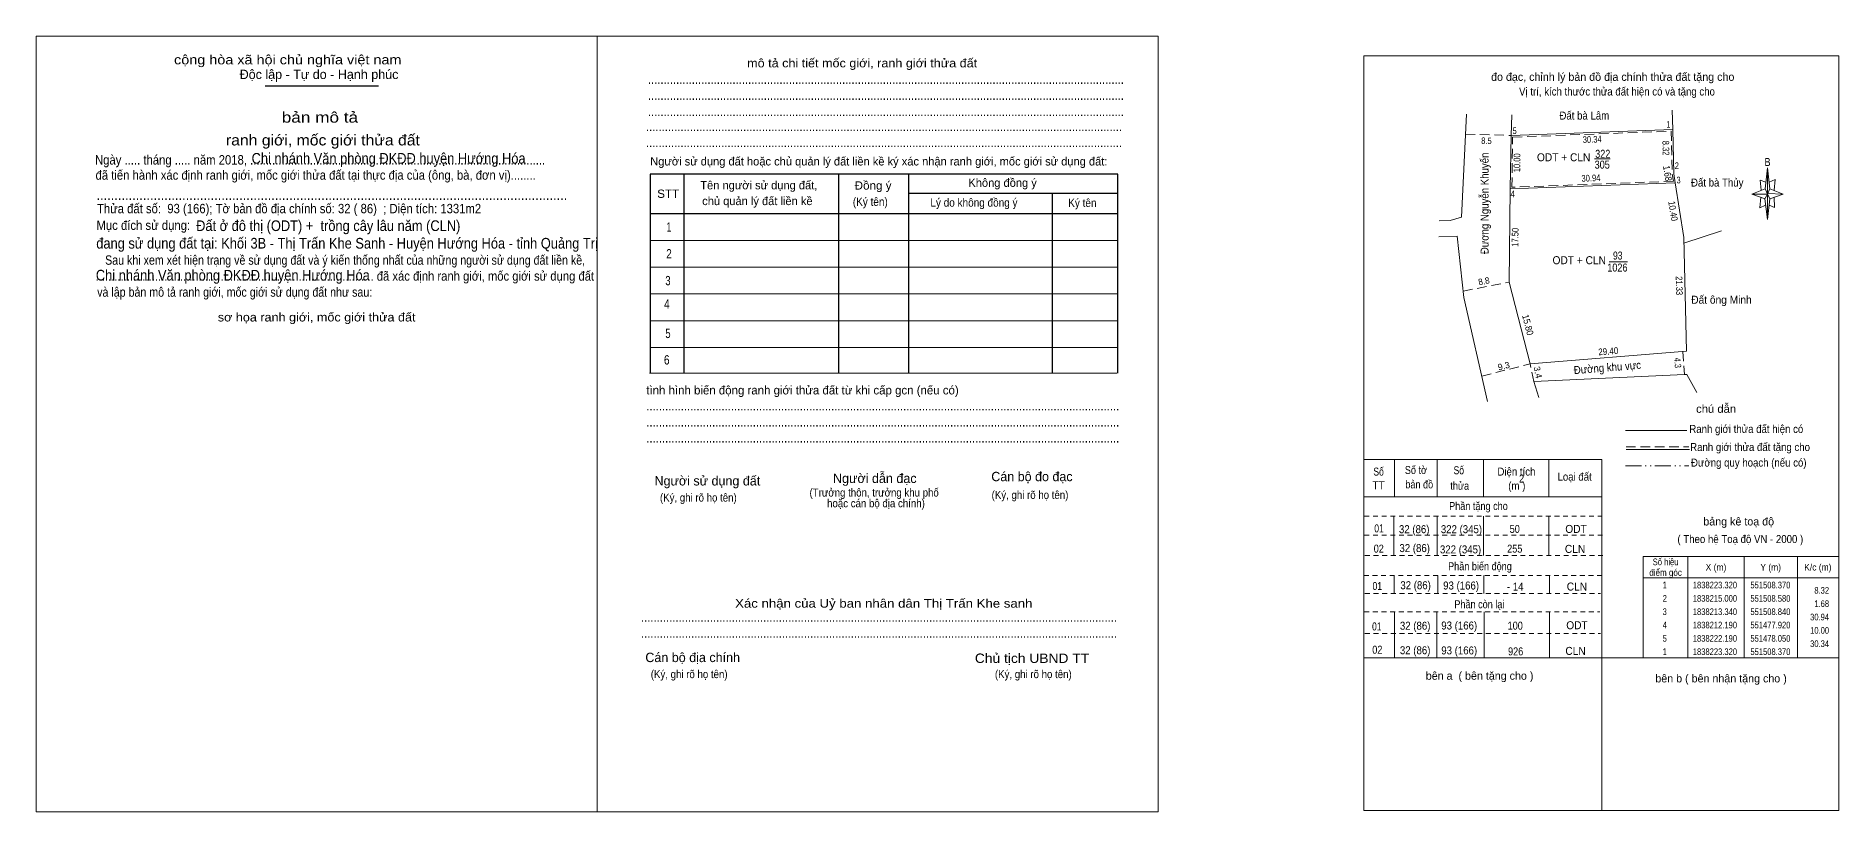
# Model space of a CAD drawing. Header units: metres. Extents: x 550629 to 551542, y 1838112 to 1838258.
# Drawn here: x 550629.3 to 550967.3, y 1838112.6 to 1838258.1 of the extents above; entities that cross this region are included whole.
import ezdxf
from ezdxf.enums import TextEntityAlignment as Align

# ---------------------------------------------------------------- set-up
doc = ezdxf.new("R2010")
doc.units = ezdxf.units.M
doc.header["$LTSCALE"] = 0.6
for name, pattern in [('DASH_DOUBLE_DOT', [9.2, 5, -1.2, 0.3, -1.2, 0.3, -1.2]), ('DOTTED', [1.5, 0.3, -1.2]), ('MEDIUM_DASHED', [4.5, 3, -1.5]), ('SHORT_DASHED', [2.7, 1.5, -1.2])]:
    doc.linetypes.add(name, pattern=pattern)
for name, color, linetype, lineweight in [('1', 7, 'DOTTED', 13), ('10', 7, 'Continuous', 13), ('5', 7, 'Continuous', 13), ('63', 7, 'Continuous', 13), ('7', 7, 'Continuous', 13)]:
    doc.layers.add(name, color=color, linetype=linetype, lineweight=lineweight)
doc.layers.add('25', color=7, linetype='Continuous')

msp = doc.modelspace()

# ---------------------------------------------------------------- linework, layer by layer
at = {"layer": '1', "linetype": 'Continuous'}
msp.add_line((550878.34, 1838171.7), (550922.74, 1838171.7), dxfattribs=at)
at = {"layer": '1', "linetype": 'SHORT_DASHED'}
for p, q in [((550878.34, 1838168.1), (550922.74, 1838168.1)), ((550878.34, 1838164.5), (550922.94, 1838164.5)), ((550878.44, 1838160.7), (550923.04, 1838160.7)), ((550878.24, 1838156.95), (550922.84, 1838156.95)), ((550878.44, 1838153.6), (550922.6, 1838153.6)), ((550878.32, 1838150.16), (550922.46, 1838150.16)), ((550878.44, 1838146.11), (550922.58, 1838146.11))]:
    msp.add_line(p, q, dxfattribs=at)
at = {"layer": '1', "linetype": 'Continuous'}
msp.add_lwpolyline([(550878.24, 1838254.42), (550967.3, 1838254.42), (550967.3, 1838112.92), (550878.24, 1838112.92)], close=True, dxfattribs=at)
at = {"layer": '10'}
for p, q in [((550936.14, 1838240.59), (550936.05, 1838244.24)), ((550905.82, 1838239.46), (550905.95, 1838243.35)), ((550921.49, 1838235.08), (550924.38, 1838235.08)), ((550936.61, 1838230.61), (550905.69, 1838229.46)), ((550938.23, 1838220.34), (550938.71, 1838199.02)), ((550945.3, 1838221.59), (550938.25, 1838219.26)), ((550924.19, 1838215.78), (550927.67, 1838215.78)), ((550909.4, 1838196.66), (550905.47, 1838211.96)), ((550909.4, 1838196.66), (550938.71, 1838199.02)), ((550938.81, 1838194.63), (550940.67, 1838191.3))]:
    msp.add_line(p, q, dxfattribs=at)
at = {"layer": '10', "linetype": 'MEDIUM_DASHED'}
for p, q in [((550897.3, 1838239.75), (550905.82, 1838239.46)), ((550896.83, 1838210.3), (550905.47, 1838211.96)), ((550900.33, 1838194.33), (550909.4, 1838196.66)), ((550910.11, 1838193.35), (550909.4, 1838196.66)), ((550938.01, 1838198.96), (550938.37, 1838194.68))]:
    msp.add_line(p, q, dxfattribs=at)
at = {"layer": '10'}
for points in [[(550897.48, 1838243.45), (550896.52, 1838224.16), (550894.41, 1838223.56), (550892.32, 1838223.44)], [(550905.82, 1838239.46), (550936.14, 1838240.59), (550936.35, 1838232.27)], [(550905.47, 1838211.96), (550905.69, 1838229.46), (550905.82, 1838239.46)], [(550936.35, 1838232.27), (550936.61, 1838230.61), (550938.23, 1838220.34)], [(550892.31, 1838220.49), (550895.72, 1838220.57), (550896.96, 1838209.11), (550901.42, 1838189.57)], [(550911.06, 1838190.33), (550910.11, 1838193.35), (550938.37, 1838194.68), (550938.81, 1838194.63)]]:
    msp.add_lwpolyline(points, dxfattribs=at)
at = {"layer": '10', "linetype": 'MEDIUM_DASHED'}
msp.add_lwpolyline([(550935.85, 1838240.28), (550936.05, 1838232.24), (550936.26, 1838230.9), (550905.99, 1838229.77), (550906.12, 1838239.17)], close=True, dxfattribs=at)
at = {"layer": '5'}
for p, q in [((550953.44, 1838229.5), (550953.9, 1838233.4)), ((550953.44, 1838227.6), (550950.94, 1838228.5)), ((550954.34, 1838227.6), (550953.9, 1838223.7)), ((550954.34, 1838229.5), (550956.84, 1838228.5)), ((550955.14, 1838227.9), (550955.24, 1838226)), ((550955.24, 1838226), (550954.2, 1838226.4)), ((550927.28, 1838184.18), (550938.78, 1838184.18)), ((550927.38, 1838180.62), (550939.28, 1838180.62)), ((550878.34, 1838178.7), (550922.84, 1838178.7)), ((550884, 1838178.7), (550884, 1838171.7)), ((550892, 1838178.7), (550892, 1838171.7)), ((550900.64, 1838178.7), (550900.64, 1838171.85)), ((550912.94, 1838178.7), (550912.94, 1838171.7)), ((550922.84, 1838178.7), (550922.84, 1838112.92)), ((550883.84, 1838168.1), (550883.84, 1838160.7)), ((550892, 1838168.1), (550892, 1838160.7)), ((550900.64, 1838168.1), (550900.64, 1838160.7)), ((550912.94, 1838168.1), (550912.94, 1838160.7)), ((550883.94, 1838156.95), (550883.94, 1838153.6)), ((550892.1, 1838156.95), (550892.1, 1838153.6)), ((550900.74, 1838156.95), (550900.74, 1838153.6)), ((550913.04, 1838156.95), (550913.04, 1838153.6)), ((550883.96, 1838150.16), (550883.96, 1838141.65)), ((550891.94, 1838150.16), (550891.94, 1838141.65)), ((550900.78, 1838150.16), (550900.78, 1838141.53)), ((550913.06, 1838150.16), (550913.06, 1838141.65)), ((550878.24, 1838141.52), (550967.3, 1838141.52))]:
    msp.add_line(p, q, dxfattribs=at)
at = {"layer": '5', "linetype": 'MEDIUM_DASHED'}
msp.add_line((550927.38, 1838181.12), (550939.18, 1838181.12), dxfattribs=at)
at = {"layer": '5', "linetype": 'DASH_DOUBLE_DOT'}
msp.add_line((550927.28, 1838177.52), (550939.18, 1838177.52), dxfattribs=at)
at = {"layer": '5'}
for points in [[(550953.6, 1838230.7), (550952.54, 1838231.1), (550952.7, 1838229.2)], [(550954.24, 1838230.7), (550955.34, 1838231.2), (550955.14, 1838229.2)], [(550953.9, 1838228.5), (550953.44, 1838229.5), (550950.94, 1838228.5)], [(550952.64, 1838227.9), (550952.44, 1838225.9), (550953.54, 1838226.4)], [(550953.9, 1838228.5), (550954.34, 1838227.6), (550956.84, 1838228.5)]]:
    msp.add_lwpolyline(points, dxfattribs=at)
for points in [[(550953.9, 1838233.4), (550954.34, 1838229.5), (550953.9, 1838228.5)], [(550953.9, 1838228.5), (550950.94, 1838228.5), (550953.44, 1838229.5), (550954.34, 1838227.6), (550956.84, 1838228.5), (550953.9, 1838228.6)], [(550953.9, 1838228.5), (550953.9, 1838223.7), (550953.4, 1838227.6)]]:
    msp.add_lwpolyline(points, close=True, dxfattribs=at)
at = {"layer": '63'}
for p, q in [((550939, 1838160.52), (550939, 1838141.52)), ((550949.5, 1838160.52), (550949.5, 1838141.52)), ((550959.5, 1838160.52), (550959.5, 1838141.52)), ((550930.6, 1838156.52), (550967.3, 1838156.52))]:
    msp.add_line(p, q, dxfattribs=at)
msp.add_lwpolyline([(550930.6, 1838160.52), (550967.3, 1838160.52), (550967.3, 1838141.52), (550930.6, 1838141.52)], close=True, dxfattribs=at)
at = {"layer": '7', "lineweight": 25}
for p, q in [((550672.23, 1838248.8), (550693.5, 1838248.8)), ((550750.74, 1838232.25), (550750.74, 1838194.89)), ((550779.76, 1838232.1), (550779.76, 1838194.89)), ((550792.85, 1838232.1), (550792.85, 1838194.89)), ((550792.85, 1838228.63), (550832.08, 1838228.63)), ((550819.79, 1838228.63), (550819.79, 1838194.89)), ((550744.44, 1838224.82), (550832.08, 1838224.82))]:
    msp.add_line(p, q, dxfattribs=at)
at = {"layer": '7'}
for p, q in [((550744.44, 1838219.81), (550832.08, 1838219.81)), ((550744.44, 1838214.79), (550832.08, 1838214.79)), ((550744.44, 1838209.77), (550832.08, 1838209.77)), ((550744.44, 1838204.75), (550832.08, 1838204.75)), ((550744.44, 1838199.74), (550832.08, 1838199.74)), ((550744.29, 1838194.89), (550831.93, 1838194.89))]:
    msp.add_line(p, q, dxfattribs=at)
for points in [[(550629.29, 1838258.12), (550734.48, 1838258.12), (550734.48, 1838112.64), (550629.29, 1838112.64)], [(550734.48, 1838258.12), (550839.67, 1838258.12), (550839.67, 1838112.63), (550734.48, 1838112.63)], [(550734.48, 1838258.12), (550839.67, 1838258.12), (550839.67, 1838112.63), (550734.48, 1838112.63)]]:
    msp.add_lwpolyline(points, close=True, dxfattribs=at)
at = {"layer": '7', "lineweight": 25}
msp.add_lwpolyline([(550832.08, 1838194.89), (550832.08, 1838232.25), (550744.44, 1838232.25), (550744.44, 1838194.89)], dxfattribs=at)

# ---------------------------------------------------------------- texts
at = {"layer": '1', "width": 0.85}
msp.add_text('2', height=1.5, dxfattribs=at).set_placement((550907.805, 1838174.4), align=Align.CENTER)
at = {"layer": '10'}
for s, width, p in [('Đất bà Lâm', 0.9, (550919.565, 1838242.46)), ('305', 0.85, (550922.915, 1838233.26)), ('322', 0.85, (550923.02, 1838235.29)), ('Đất bà Thủy', 0.9, (550944.485, 1838229.9)), ('93', 0.8, (550925.83, 1838216.21)), ('1026', 0.85, (550925.76, 1838213.96)), ('Đất ông Minh', 0.95, (550945.28, 1838207.93))]:
    msp.add_text(s, height=1.5, dxfattribs=dict(at, width=width)).set_placement(p, align=Align.CENTER)
for s, height, width, p in [(' 5', 1.25, 0.8, (550906.88, 1838239.74)), (' 1', 1.25, 0.75, (550935.69, 1838240.93)), ('ODT + CLN', 1.5, 0.95, (550920.69, 1838234.64)), (' 2', 1.25, 0.85, (550937.3, 1838233.17)), (' 3', 1.25, 0.8, (550937.62, 1838230.49)), (' 4', 1.25, 0.85, (550906.53, 1838227.89)), ('ODT + CLN', 1.5, 0.95, (550923.61, 1838215.34))]:
    msp.add_text(s, height=height, dxfattribs=dict(at, width=width)).set_placement(p, align=Align.RIGHT)
for s, height, rotation, width, p in [('8.5', 1.2, 358.051, 0.85, (550901.1946, 1838237.8875)), ('30.34', 1.25, 2.134, 0.85, (550921.0567, 1838238.1185)), ('8.32', 1.25, 271.446, 0.85, (550934.2357, 1838237.0958)), ('Đương Nguyễn Khuyến', 1.5, 90, 0.9, (550901.61, 1838226.74)), ('10.00', 1.25, 89.255, 0.85, (550907.5537, 1838234.3419)), ('1.68', 1.25, 278.902, 0.9, (550934.5392, 1838232.2867)), ('30.94', 1.25, 2.13, 0.85, (550920.8268, 1838230.8683)), ('10.40', 1.25, 278.964, 0.9, (550935.5885, 1838225.2174)), ('17.50', 1.25, 89.28, 0.85, (550907.2129, 1838220.3721)), ('8.8', 1.2, 10.876, 0.95, (550900.8468, 1838211.5773)), ('21.33', 1.25, 271.29, 0.85, (550936.7404, 1838211.3041)), ('15.80', 1.25, 284.406, 0.95, (550908.3718, 1838203.8155)), ('29.40', 1.25, 4.603, 0.9, (550924.0998, 1838198.3998)), ('Đường khu vực', 1.5, 4.603, 0.9, (550923.9398, 1838195.2255)), ('4.3', 1.2, 274.808, 0.85, (550936.472, 1838196.8053))]:
    msp.add_text(s, height=height, rotation=rotation, dxfattribs=dict(at, width=width)).set_placement(p, align=Align.CENTER)
for s, rotation, p in [('9.3', 14.407, (550904.6057, 1838195.6686)), ('3.4', 282.107, (550910.2772, 1838194.9408))]:
    msp.add_text(s, height=1.2, rotation=rotation, dxfattribs=at).set_placement(p, align=Align.CENTER)
at = {"layer": '25', "width": 0.9}
for s, p in [('Chi nhánh Văn phòng ĐKĐĐ huyện Hướng Hóa', (550669.7, 1838234.19)), ('Đất ở đô thị (ODT) +  trồng cây lâu năm (CLN)', (550659.3, 1838221.56)), ('Chi nhánh Văn phòng ĐKĐĐ huyện Hướng Hóa', (550640.5, 1838212.28))]:
    msp.add_text(s, height=2, dxfattribs=at).set_placement(p)
at = {"layer": '5'}
for s, p in [('đo đạc, chỉnh lý bản đồ địa chính thửa đất tặng cho', (550924.89, 1838249.72)), ('bảng kê toạ độ', (550948.51, 1838166.35)), ('bên a  ( bên tặng cho )', (550899.93, 1838137.42)), ('bên b ( bên nhận tặng cho )', (550945.2, 1838136.92))]:
    msp.add_text(s, height=1.5, dxfattribs=at).set_placement(p, align=Align.CENTER)
for s, width, p in [('Vị trí, kích thước thửa đất hiện có và tặng cho', 0.9, (550925.69, 1838246.97)), ('B', 0.85, (550953.91, 1838233.75)), ('chú dẫn', 1.05, (550944.27, 1838187.48)), ('Ranh giới thửa đất hiện có ', 0.9, (550950.18, 1838183.7)), ('Ranh giới thửa đất tặng cho', 0.9, (550950.64, 1838180.3)), ('Số', 0.8, (550880.99, 1838175.7)), ('Số tờ', 0.85, (550887.99, 1838176)), ('Số', 0.8, (550896.03, 1838175.95)), ('Diện tích', 0.9, (550906.835, 1838175.7)), ('Loại đất', 0.9, (550917.745, 1838174.75)), ('Đường quy hoạch (nếu có)', 0.9, (550950.395, 1838177.39)), ('TT', 0.95, (550880.985, 1838173.15)), ('bản đồ', 0.85, (550888.615, 1838173.3)), ('thửa', 0.85, (550896.2, 1838173.05)), ('(m )', 0.9, (550906.91, 1838173.05)), ('Phần tặng cho', 0.85, (550899.715, 1838169.25)), ('01', 0.8, (550881.08, 1838165.05)), ('32 (86)', 0.9, (550887.67, 1838164.9)), ('322 (345)', 0.9, (550896.53, 1838164.9)), ('50', 0.85, (550906.52, 1838164.95)), ('ODT', 0.95, (550918.01, 1838164.95)), ('02', 0.85, (550881.025, 1838161.26)), ('32 (86)', 0.9, (550887.76, 1838161.36)), ('322 (345)', 0.9, (550896.36, 1838161.11)), ('255', 0.85, (550906.52, 1838161.25)), ('CLN', 0.95, (550917.825, 1838161.21)), ('( Theo hệ Toạ độ VN - 2000 )', 0.9, (550948.815, 1838163.05)), ('Phần biến động', 0.85, (550899.995, 1838157.95)), ('32 (86)', 0.9, (550887.93, 1838154.39)), ('93 (166)', 0.9, (550896.46, 1838154.34)), ('01', 0.8, (550880.75, 1838154.25)), ('Phần còn lại', 0.85, (550899.885, 1838150.83)), ('- 14', 0.9, (550906.605, 1838154.14)), ('CLN', 0.95, (550918.175, 1838154.15)), ('01', 0.8, (550880.66, 1838146.67)), ('32 (86)', 0.9, (550887.85, 1838146.8)), ('93 (166)', 0.9, (550896.11, 1838146.84)), ('100', 0.85, (550906.605, 1838146.81)), ('ODT', 0.95, (550918.19, 1838146.89)), ('02', 0.85, (550880.755, 1838142.3)), ('32 (86)', 0.9, (550887.85, 1838142.2)), ('93 (166)', 0.9, (550896.11, 1838142.17)), ('926', 0.85, (550906.69, 1838141.99)), ('CLN', 0.95, (550917.915, 1838142.08))]:
    msp.add_text(s, height=1.5, dxfattribs=dict(at, width=width)).set_placement(p, align=Align.CENTER)
at = {"layer": '63'}
for s, width, p in [('Số hiệu', 0.85, (550934.8, 1838158.9)), ('điểm góc', 0.9, (550934.8, 1838156.9)), ('X (m)', 0.95, (550944.25, 1838157.9)), ('Y (m)', 0.95, (550954.505, 1838157.9)), ('K/c (m)', 0.95, (550963.345, 1838157.9)), (' 2', 0.85, (550934.455, 1838152.05)), (' 1', 0.75, (550934.45, 1838154.55)), ('1838223.320', 0.85, (550944.05, 1838154.55)), ('1838215.000', 0.85, (550944.05, 1838152.05)), ('551508.370', 0.85, (550954.45, 1838154.55)), ('551508.580', 0.85, (550954.45, 1838152.05)), (' 3', 0.8, (550934.445, 1838149.55)), ('1838213.340', 0.85, (550944.05, 1838149.55)), ('551508.840', 0.85, (550954.45, 1838149.55)), (' 4', 0.85, (550934.45, 1838147.05)), (' 5', 0.8, (550934.455, 1838144.55)), ('1838212.190', 0.85, (550944.05, 1838147.05)), ('1838222.190', 0.85, (550944.05, 1838144.55)), ('551477.920', 0.85, (550954.45, 1838147.05)), ('551478.050', 0.85, (550954.45, 1838144.55)), (' 1', 0.75, (550934.45, 1838142.05)), ('1838223.320', 0.85, (550944.05, 1838142.05)), ('551508.370', 0.85, (550954.45, 1838142.05))]:
    msp.add_text(s, height=1.25, dxfattribs=dict(at, width=width)).set_placement(p, align=Align.CENTER)
at = {"layer": '63', "width": 0.85}
for s, p in [('8.32', (550965.45, 1838153.55)), ('30.94', (550965.45, 1838148.55)), ('1.68', (550965.45, 1838151.05)), ('10.00', (550965.45, 1838146.05)), ('30.34', (550965.45, 1838143.55))]:
    msp.add_text(s, height=1.25, dxfattribs=at).set_placement(p, align=Align.RIGHT)
at = {"layer": '7'}
for s, height, width, p in [('cộng hòa xã hội chủ nghĩa việt nam', 1.756, 1.15, (550655.16, 1838252.81)), ('........................................................................................................................................................', 1.756, 0.9, (550744, 1838249.15)), ('........................................................................................................................................................', 1.756, 0.9, (550744, 1838246.14)), ('........................................................................................................................................................', 1.756, 0.9, (550743.64, 1838240.3)), ('........................................................................................................................................................', 1.756, 0.9, (550744, 1838243.13)), ('........................................................................................................................................................', 1.756, 0.9, (550743.64, 1838237.29)), ('Ngày ..... tháng ..... năm 2018, ..............................................................................................', 1.76, 0.9, (550640.34, 1838234.03)), (' đã tiến hành xác định ranh giới, mốc giới thửa đất tại thực địa của (ông, bà, đơn vị)........', 1.756, 0.9, (550639.86, 1838231.18)), ('Đồng ý', 1.555, 1.05, (550782.76, 1838229.33)), ('Thửa đất số:  93 (166); Tờ bản đồ địa chính số: 32 ( 86)  ; Diện tích: 1331m2', 1.76, 0.9, (550640.7, 1838224.89)), ('....................................................................................................................................', 2, 0.9, (550640.62, 1838227.39)), ('STT', 1.555, 1.05, (550745.74, 1838227.78)), ('(Ký tên)', 1.555, 0.9, (550782.42, 1838226.28)), ('Lý do không đồng ý', 1.555, 0.9, (550796.96, 1838226.13)), ('Ký tên', 1.555, 0.9, (550822.8, 1838226.07)), ('Mục đích sử dụng:', 1.76, 0.9, (550640.62, 1838221.77)), ('đang sử dụng đất tại: Khối 3B - Thị Trấn Khe Sanh - Huyện Hướng Hóa - tỉnh Quảng Trị', 2, 0.9, (550640.58, 1838218.27)), ('Sau khi xem xét hiện trạng về sử dụng đất và ý kiến thống nhất của những người sử dụng đất liền kề,', 1.756, 0.85, (550642.24, 1838215.24)), ('......................................................................................... đã xác định ranh giới, mốc giới sử dụng đất', 1.752, 0.9, (550640.44, 1838212.25)), (' và lập bản mô tả ranh giới, mốc giới sử dụng đất như sau:', 1.756, 0.85, (550640.2, 1838209.24)), ('.......................................................................................................................................................', 1.756, 0.9, (550743.7, 1838187.91)), ('.......................................................................................................................................................', 1.756, 0.9, (550743.7, 1838184.9)), ('.......................................................................................................................................................', 1.756, 0.9, (550743.7, 1838181.89)), ('(Ký, ghi rõ họ tên)', 1.505, 0.9, (550808.44, 1838171.33)), ('(Ký, ghi rõ họ tên)', 1.505, 0.9, (550746.26, 1838170.83)), ('........................................................................................................................................................', 1.756, 0.9, (550742.7, 1838148.3)), ('........................................................................................................................................................', 1.756, 0.9, (550742.7, 1838145.29)), ('Chủ tịch UBND TT', 1.76, 1.1, (550805.3, 1838140.57)), ('(Ký, ghi rõ họ tên)', 1.505, 0.9, (550744.54, 1838137.72)), ('(Ký, ghi rõ họ tên)', 1.505, 0.9, (550809.06, 1838137.72))]:
    msp.add_text(s, height=height, dxfattribs=dict(at, width=width)).set_placement(p)
for s, height, width, p in [('mô tả chi tiết mốc giới, ranh giới thửa đất', 1.605, 1.1, (550784.17, 1838252.25)), ('bản mô tả', 2.007, 1.2, (550682.51, 1838241.88)), ('ranh giới, mốc giới thửa đất', 2.007, 1.1, (550683.07, 1838237.61)), ('1', 1.756, 0.7, (550747.945, 1838221.43)), ('2', 1.756, 0.8, (550747.955, 1838216.42)), ('3', 1.756, 0.75, (550747.755, 1838211.38)), ('4', 1.756, 0.8, (550747.56, 1838207)), ('sơ họa ranh giới, mốc giới thửa đất', 1.605, 1.1, (550681.895, 1838204.6)), ('5', 1.756, 0.75, (550747.765, 1838201.49)), ('6', 1.756, 0.8, (550747.535, 1838196.52)), ('(Trưởng thôn, trưởng khu phố', 1.505, 0.9, (550786.42, 1838171.77)), ('hoặc cán bộ địa chính)', 1.505, 0.9, (550786.76, 1838169.76)), ('Xác nhận của Uỷ ban nhân dân Thị Trấn Khe sanh', 1.61, 1.15, (550788.22, 1838150.94))]:
    msp.add_text(s, height=height, dxfattribs=dict(at, width=width)).set_placement(p, align=Align.CENTER)
for s, height, p in [('Độc lập - Tự do - Hạnh phúc', 1.756, (550667.46, 1838250.06)), ('Người sử dụng đất hoặc chủ quản lý đất liền kề ký xác nhận ranh giới, mốc giới sử dụng đất:', 1.555, (550744.44, 1838233.85)), ('Tên người sử dụng đất,', 1.555, (550753.82, 1838229.38)), ('Không đồng ý', 1.555, (550804.08, 1838229.84)), ('chủ quản lý đất liền kề', 1.555, (550754.18, 1838226.42)), ('tình hình biến động ranh giới thửa đất từ khi cấp gcn (nếu có)', 1.605, (550743.7, 1838190.92)), ('Người dẫn đạc', 1.76, (550778.7, 1838174.31)), ('Cán bộ đo đạc', 1.752, (550808.38, 1838174.65)), ('Người sử dụng đất', 1.756, (550745.24, 1838173.85)), ('Cán bộ địa chính', 1.756, (550743.52, 1838140.73))]:
    msp.add_text(s, height=height, dxfattribs=at).set_placement(p)

doc.saveas('drawing.dxf')
